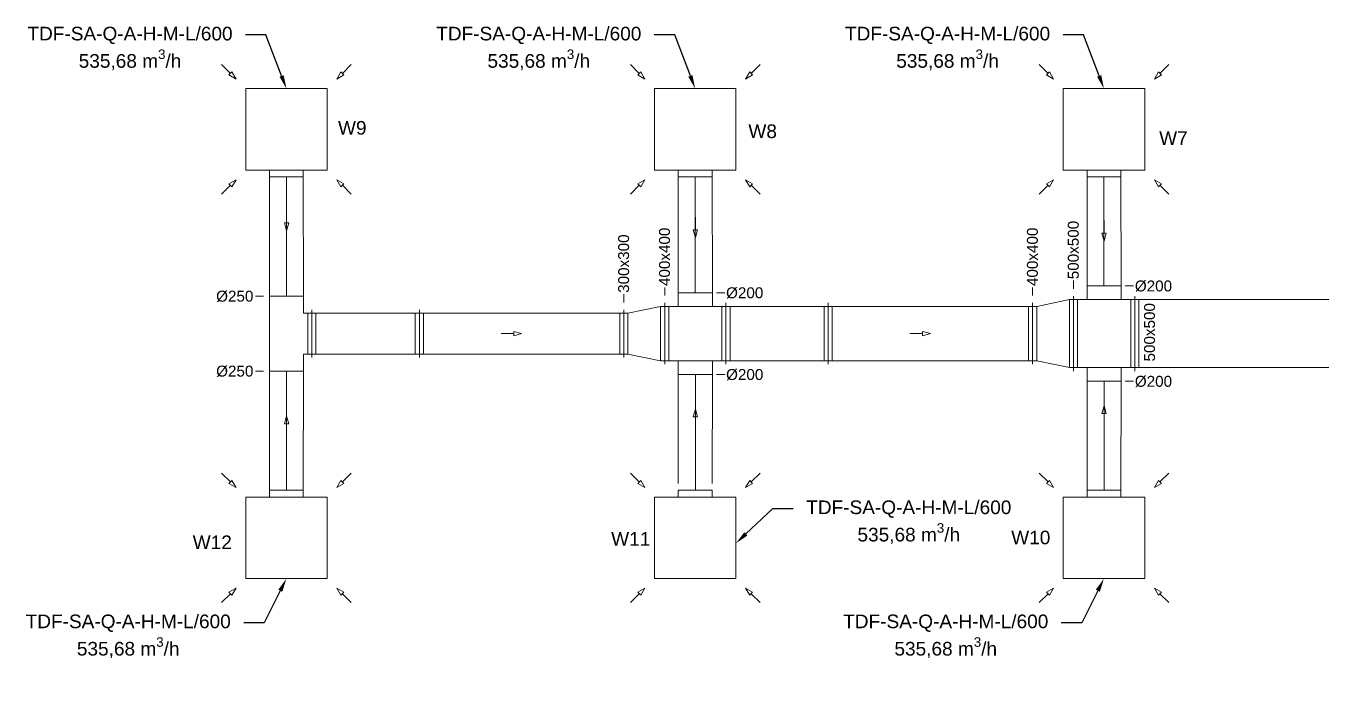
# Model space of a CAD drawing. Header units: millimetres. Extents: x 59762 to 60194, y -87842 to -87548.
# Drawn here: x 59943.16 to 59952.72, y -87738.57 to -87733.79 of the extents above; entities that cross this region are included whole.
import ezdxf
from ezdxf import colors
from ezdxf.entities.mleader import LeaderData, LeaderLine
from ezdxf.math import Vec2, Vec3

# ---------------------------------------------------------------- set-up
doc = ezdxf.new("R2010")
doc.units = ezdxf.units.MM
doc.linetypes.add('JIS_02_1.2', pattern=[2.5, 1.25, -1.25])
doc.linetypes.add('KRESKAKROPKA', pattern=[25.4, 12.7, -6.35, 0, -6.35])
for name, color, linetype, lineweight in [('kanały', 7, 'Continuous', 20), ('nawi. strzałki', 150, 'Continuous', 20), ('wymiary', 7, 'Continuous', 13), ('wyw opis', 30, 'Continuous', 20)]:
    doc.layers.add(name, color=color, linetype=linetype, lineweight=lineweight)
doc.layers.add('osie', color=7, linetype='JIS_02_1.2', lineweight=5, transparency=0.7)
doc.styles.add('styl1', font='arial.ttf', dxfattribs={"height": 0.08})
doc.linetypes.add('ZYGZAK', pattern='A,0.00254,-5.08,[131,ltypeshp.shx,S=5.08,R=0,X=-5.08,Y=0],-10.16,[131,ltypeshp.shx,S=5.08,R=180,X=5.08,Y=0],-5.08', length=20.32254)

msp = doc.modelspace()

# ---------------------------------------------------------------- linework, layer by layer
at = {"layer": 'kanały'}
for p, q in [((59945.368847, -87734.244567), (59944.770847, -87734.244567)), ((59944.770847, -87734.244567), (59944.770847, -87734.842567)), ((59945.368847, -87734.842567), (59945.368847, -87734.244567)), ((59948.368847, -87734.244567), (59947.770847, -87734.244567)), ((59947.770847, -87734.244567), (59947.770847, -87734.842567)), ((59948.368847, -87734.842567), (59948.368847, -87734.244567)), ((59951.368847, -87734.244567), (59950.770847, -87734.244567)), ((59950.770847, -87734.244567), (59950.770847, -87734.842567)), ((59951.368847, -87734.842567), (59951.368847, -87734.244567)), ((59944.770847, -87734.842567), (59945.368847, -87734.842567)), ((59944.945847, -87734.892567), (59944.945847, -87734.842567)), ((59945.193847, -87734.892567), (59945.193847, -87734.842567)), ((59947.770847, -87734.842567), (59948.368847, -87734.842567)), ((59947.945847, -87734.892567), (59947.945847, -87734.842567)), ((59948.193847, -87734.892567), (59948.193847, -87734.842567)), ((59950.770847, -87734.842567), (59951.368847, -87734.842567)), ((59950.945847, -87734.892567), (59950.945847, -87734.842567)), ((59951.193847, -87734.892567), (59951.193847, -87734.842567)), ((59945.193847, -87734.892567), (59944.945847, -87734.892567)), ((59948.193847, -87734.892567), (59947.945847, -87734.892567)), ((59951.193847, -87734.892567), (59950.945847, -87734.892567)), ((59944.945847, -87735.767567), (59944.945847, -87736.317567)), ((59945.195847, -87735.767567), (59944.945847, -87735.767567)), ((59945.195847, -87735.767567), (59945.195847, -87735.892567)), ((59945.255847, -87735.892567), (59945.195847, -87735.892567)), ((59945.255847, -87736.192567), (59945.195847, -87736.192567)), ((59945.195847, -87736.192567), (59945.195847, -87736.317567)), ((59945.195847, -87736.317567), (59944.945847, -87736.317567)), ((59944.770847, -87737.840567), (59944.770847, -87737.242567)), ((59944.770847, -87737.242567), (59945.368847, -87737.242567)), ((59945.193847, -87737.192567), (59944.945847, -87737.192567)), ((59944.945847, -87737.192567), (59944.945847, -87737.242567)), ((59945.193847, -87737.192567), (59945.193847, -87737.242567)), ((59945.368847, -87737.242567), (59945.368847, -87737.840567)), ((59947.770847, -87737.840567), (59947.770847, -87737.242567)), ((59947.770847, -87737.242567), (59948.368847, -87737.242567)), ((59948.193847, -87737.192567), (59947.945847, -87737.192567)), ((59947.945847, -87737.192567), (59947.945847, -87737.242567)), ((59948.193847, -87737.192567), (59948.193847, -87737.242567)), ((59948.368847, -87737.242567), (59948.368847, -87737.840567)), ((59950.770847, -87737.840567), (59950.770847, -87737.242567)), ((59950.770847, -87737.242567), (59951.368847, -87737.242567)), ((59951.193847, -87737.192567), (59950.945847, -87737.192567)), ((59950.945847, -87737.192567), (59950.945847, -87737.242567)), ((59951.193847, -87737.192567), (59951.193847, -87737.242567)), ((59951.368847, -87737.242567), (59951.368847, -87737.840567)), ((59945.368847, -87737.840567), (59944.770847, -87737.840567)), ((59948.368847, -87737.840567), (59947.770847, -87737.840567)), ((59951.368847, -87737.840567), (59950.770847, -87737.840567))]:
    msp.add_line(p, q, dxfattribs=at)
at = {"layer": 'kanały', "linetype": 'ZYGZAK', "ltscale": 0.1}
for p, q in [((59944.945847, -87735.767567), (59944.945847, -87734.892567)), ((59945.195847, -87735.767567), (59945.193847, -87734.892567)), ((59947.945847, -87735.742567), (59947.945847, -87734.892567)), ((59948.195847, -87735.742567), (59948.193847, -87734.892567)), ((59950.945847, -87735.692567), (59950.945847, -87734.892567)), ((59951.195847, -87735.692567), (59951.193847, -87734.892567)), ((59944.945847, -87737.192567), (59944.945847, -87736.317567)), ((59945.193847, -87737.192567), (59945.195847, -87736.317567)), ((59947.945847, -87737.142567), (59947.945847, -87736.342567)), ((59948.193847, -87737.142567), (59948.195847, -87736.342567)), ((59950.945847, -87737.192567), (59950.945847, -87736.392567)), ((59951.193847, -87737.192567), (59951.195847, -87736.392567))]:
    msp.add_line(p, q, dxfattribs=at)
at = {"layer": 'kanały', "ltscale": 20}
for p, q in [((59951.195847, -87735.692567), (59950.945847, -87735.692567)), ((59950.945847, -87735.692567), (59950.945847, -87735.792567)), ((59951.195847, -87735.692567), (59951.195847, -87735.792567)), ((59947.845847, -87735.842567), (59947.845847, -87735.817567)), ((59947.845847, -87735.817567), (59947.845847, -87735.842567)), ((59948.195847, -87735.742567), (59947.945847, -87735.742567)), ((59947.945847, -87735.742567), (59947.945847, -87735.842567)), ((59948.195847, -87735.742567), (59948.195847, -87735.842567)), ((59948.295847, -87735.842567), (59948.295847, -87735.817567)), ((59948.295847, -87735.842567), (59948.295847, -87735.817567)), ((59949.045847, -87735.842567), (59949.045847, -87735.817567)), ((59949.045847, -87735.842567), (59949.045847, -87735.817567)), ((59950.545847, -87735.817567), (59950.545847, -87735.842567)), ((59950.545847, -87735.842567), (59950.545847, -87735.817567)), ((59950.815847, -87735.792567), (59950.575847, -87735.842567)), ((59950.815847, -87736.292567), (59950.815847, -87735.792567)), ((59950.815847, -87735.792567), (59950.845847, -87735.792567)), ((59950.845847, -87735.792567), (59950.845847, -87735.767567)), ((59950.845847, -87735.767567), (59950.845847, -87735.792567)), ((59950.845847, -87735.792567), (59950.845847, -87736.292567)), ((59951.295847, -87735.792567), (59950.845847, -87735.792567)), ((59950.845847, -87736.292567), (59950.845847, -87735.792567)), ((59950.875847, -87735.792567), (59950.875847, -87736.292567)), ((59951.265847, -87735.792567), (59951.265847, -87736.292567)), ((59951.295847, -87735.792567), (59951.295847, -87735.767567)), ((59951.295847, -87735.792567), (59951.295847, -87735.767567)), ((59951.295847, -87735.792567), (59951.295847, -87736.292567)), ((59952.720847, -87735.792567), (59951.295847, -87735.792567)), ((59951.295847, -87735.792567), (59951.295847, -87736.292567)), ((59951.325847, -87735.792567), (59951.325847, -87736.292567)), ((59945.225847, -87735.892567), (59945.225847, -87736.192567)), ((59945.255847, -87735.892567), (59945.255847, -87735.867567)), ((59945.255847, -87735.892567), (59945.255847, -87735.867567)), ((59946.045847, -87735.892567), (59945.255847, -87735.892567)), ((59945.255847, -87735.892567), (59945.255847, -87736.192567)), ((59945.255847, -87735.892567), (59945.255847, -87736.192567)), ((59945.285847, -87735.892567), (59945.285847, -87736.192567)), ((59946.015847, -87735.892567), (59946.015847, -87736.192567)), ((59946.045847, -87735.892567), (59946.045847, -87735.867567)), ((59946.045847, -87735.892567), (59946.045847, -87735.867567)), ((59947.545847, -87735.892567), (59946.045847, -87735.892567)), ((59946.045847, -87735.892567), (59946.045847, -87736.192567)), ((59946.045847, -87735.892567), (59946.045847, -87736.192567)), ((59946.075847, -87735.892567), (59946.075847, -87736.192567)), ((59947.515847, -87735.892567), (59947.515847, -87736.192567)), ((59947.545847, -87735.867567), (59947.545847, -87735.892567)), ((59947.545847, -87735.892567), (59947.545847, -87735.867567)), ((59947.545847, -87736.192567), (59947.545847, -87735.892567)), ((59947.575847, -87735.892567), (59947.545847, -87735.892567)), ((59947.545847, -87735.892567), (59947.545847, -87736.192567)), ((59947.815847, -87735.842567), (59947.575847, -87735.892567)), ((59947.575847, -87736.192567), (59947.575847, -87735.892567)), ((59947.815847, -87736.242567), (59947.815847, -87735.842567)), ((59947.815847, -87735.842567), (59947.845847, -87735.842567)), ((59947.845847, -87735.842567), (59947.845847, -87736.242567)), ((59948.295847, -87735.842567), (59947.845847, -87735.842567)), ((59947.845847, -87736.242567), (59947.845847, -87735.842567)), ((59947.875847, -87735.842567), (59947.875847, -87736.242567)), ((59948.265847, -87735.842567), (59948.265847, -87736.242567)), ((59948.295847, -87735.842567), (59948.295847, -87736.242567)), ((59949.045847, -87735.842567), (59948.295847, -87735.842567)), ((59948.295847, -87735.842567), (59948.295847, -87736.242567)), ((59948.325847, -87735.842567), (59948.325847, -87736.242567)), ((59949.015847, -87735.842567), (59949.015847, -87736.242567)), ((59950.545847, -87735.842567), (59949.045847, -87735.842567)), ((59949.045847, -87735.842567), (59949.045847, -87736.242567)), ((59949.045847, -87735.842567), (59949.045847, -87736.242567)), ((59949.075847, -87735.842567), (59949.075847, -87736.242567)), ((59950.515847, -87735.842567), (59950.515847, -87736.242567)), ((59950.545847, -87736.242567), (59950.545847, -87735.842567)), ((59950.575847, -87735.842567), (59950.545847, -87735.842567)), ((59950.545847, -87735.842567), (59950.545847, -87736.242567)), ((59950.575847, -87736.242567), (59950.575847, -87735.842567)), ((59946.045847, -87736.192567), (59945.255847, -87736.192567)), ((59945.255847, -87736.217567), (59945.255847, -87736.192567)), ((59945.255847, -87736.217567), (59945.255847, -87736.192567)), ((59947.545847, -87736.192567), (59946.045847, -87736.192567)), ((59946.045847, -87736.217567), (59946.045847, -87736.192567)), ((59946.045847, -87736.217567), (59946.045847, -87736.192567)), ((59947.545847, -87736.192567), (59947.545847, -87736.217567)), ((59947.575847, -87736.192567), (59947.545847, -87736.192567)), ((59947.545847, -87736.217567), (59947.545847, -87736.192567)), ((59947.815847, -87736.242567), (59947.575847, -87736.192567)), ((59947.815847, -87736.242567), (59947.845847, -87736.242567)), ((59947.845847, -87736.267567), (59947.845847, -87736.242567)), ((59948.295847, -87736.242567), (59947.845847, -87736.242567)), ((59947.845847, -87736.242567), (59947.845847, -87736.267567)), ((59947.945847, -87736.342567), (59947.945847, -87736.242567)), ((59948.195847, -87736.342567), (59948.195847, -87736.242567)), ((59948.295847, -87736.267567), (59948.295847, -87736.242567)), ((59949.045847, -87736.242567), (59948.295847, -87736.242567)), ((59948.295847, -87736.267567), (59948.295847, -87736.242567)), ((59950.545847, -87736.242567), (59949.045847, -87736.242567)), ((59949.045847, -87736.267567), (59949.045847, -87736.242567)), ((59949.045847, -87736.267567), (59949.045847, -87736.242567)), ((59950.545847, -87736.242567), (59950.545847, -87736.267567)), ((59950.575847, -87736.242567), (59950.545847, -87736.242567)), ((59950.545847, -87736.267567), (59950.545847, -87736.242567)), ((59950.815847, -87736.292567), (59950.575847, -87736.242567)), ((59950.815847, -87736.292567), (59950.845847, -87736.292567)), ((59950.845847, -87736.317567), (59950.845847, -87736.292567)), ((59951.295847, -87736.292567), (59950.845847, -87736.292567)), ((59950.845847, -87736.292567), (59950.845847, -87736.317567)), ((59950.945847, -87736.392567), (59950.945847, -87736.292567)), ((59951.195847, -87736.392567), (59951.195847, -87736.292567)), ((59951.295847, -87736.317567), (59951.295847, -87736.292567)), ((59952.720847, -87736.292567), (59951.295847, -87736.292567)), ((59951.295847, -87736.317567), (59951.295847, -87736.292567)), ((59948.195847, -87736.342567), (59947.945847, -87736.342567)), ((59951.195847, -87736.392567), (59950.945847, -87736.392567))]:
    msp.add_line(p, q, dxfattribs=at)
at = {"layer": 'nawi. strzałki', "color": 7, "ltscale": 20}
for p, q in [((59944.59407, -87734.06779), (59944.659156, -87734.132876)), ((59945.545624, -87734.06779), (59945.480539, -87734.132876)), ((59947.59407, -87734.06779), (59947.659156, -87734.132876)), ((59948.545624, -87734.06779), (59948.480539, -87734.132876)), ((59950.59407, -87734.06779), (59950.659156, -87734.132876)), ((59951.545624, -87734.06779), (59951.480539, -87734.132876)), ((59944.648175, -87734.143856), (59944.670136, -87734.121895)), ((59944.700136, -87734.173856), (59944.648175, -87734.143856)), ((59944.700136, -87734.173856), (59944.670136, -87734.121895)), ((59945.439558, -87734.173856), (59945.469558, -87734.121895)), ((59945.439558, -87734.173856), (59945.491519, -87734.143856)), ((59945.469558, -87734.121895), (59945.491519, -87734.143856)), ((59947.648175, -87734.143856), (59947.670136, -87734.121895)), ((59947.700136, -87734.173856), (59947.648175, -87734.143856)), ((59947.700136, -87734.173856), (59947.670136, -87734.121895)), ((59948.439558, -87734.173856), (59948.469558, -87734.121895)), ((59948.439558, -87734.173856), (59948.491519, -87734.143856)), ((59948.469558, -87734.121895), (59948.491519, -87734.143856)), ((59950.648175, -87734.143856), (59950.670136, -87734.121895)), ((59950.700136, -87734.173856), (59950.648175, -87734.143856)), ((59950.700136, -87734.173856), (59950.670136, -87734.121895)), ((59951.439558, -87734.173856), (59951.469558, -87734.121895)), ((59951.439558, -87734.173856), (59951.491519, -87734.143856)), ((59951.469558, -87734.121895), (59951.491519, -87734.143856)), ((59944.59407, -87735.019344), (59944.659156, -87734.954258)), ((59944.700136, -87734.913278), (59944.648175, -87734.943278)), ((59944.670136, -87734.965239), (59944.648175, -87734.943278)), ((59944.700136, -87734.913278), (59944.670136, -87734.965239)), ((59945.439558, -87734.913278), (59945.469558, -87734.965239)), ((59945.439558, -87734.913278), (59945.491519, -87734.943278)), ((59945.491519, -87734.943278), (59945.469558, -87734.965239)), ((59945.545624, -87735.019344), (59945.480539, -87734.954258)), ((59947.59407, -87735.019344), (59947.659156, -87734.954258)), ((59947.700136, -87734.913278), (59947.648175, -87734.943278)), ((59947.670136, -87734.965239), (59947.648175, -87734.943278)), ((59947.700136, -87734.913278), (59947.670136, -87734.965239)), ((59948.439558, -87734.913278), (59948.469558, -87734.965239)), ((59948.439558, -87734.913278), (59948.491519, -87734.943278)), ((59948.491519, -87734.943278), (59948.469558, -87734.965239)), ((59948.545624, -87735.019344), (59948.480539, -87734.954258)), ((59950.59407, -87735.019344), (59950.659156, -87734.954258)), ((59950.700136, -87734.913278), (59950.648175, -87734.943278)), ((59950.670136, -87734.965239), (59950.648175, -87734.943278)), ((59950.700136, -87734.913278), (59950.670136, -87734.965239)), ((59951.439558, -87734.913278), (59951.469558, -87734.965239)), ((59951.439558, -87734.913278), (59951.491519, -87734.943278)), ((59951.491519, -87734.943278), (59951.469558, -87734.965239)), ((59951.545624, -87735.019344), (59951.480539, -87734.954258)), ((59945.070847, -87735.13839), (59945.070847, -87735.230435)), ((59945.070847, -87735.28839), (59945.055318, -87735.230435)), ((59945.086376, -87735.230435), (59945.055318, -87735.230435)), ((59945.070847, -87735.28839), (59945.086376, -87735.230435)), ((59948.070847, -87735.18839), (59948.070847, -87735.280435)), ((59951.070847, -87735.21339), (59951.070847, -87735.305435)), ((59948.070847, -87735.33839), (59948.055318, -87735.280435)), ((59948.086376, -87735.280435), (59948.055318, -87735.280435)), ((59948.070847, -87735.33839), (59948.086376, -87735.280435)), ((59951.070847, -87735.36339), (59951.055318, -87735.305435)), ((59951.086376, -87735.305435), (59951.055318, -87735.305435)), ((59951.070847, -87735.36339), (59951.086376, -87735.305435)), ((59946.645847, -87736.042567), (59946.737892, -87736.042567)), ((59946.795847, -87736.042567), (59946.737892, -87736.027038)), ((59946.737892, -87736.027038), (59946.737892, -87736.058096)), ((59946.795847, -87736.042567), (59946.737892, -87736.058096)), ((59949.645847, -87736.042567), (59949.737892, -87736.042567)), ((59949.795847, -87736.042567), (59949.737892, -87736.027038)), ((59949.737892, -87736.027038), (59949.737892, -87736.058096)), ((59949.795847, -87736.042567), (59949.737892, -87736.058096)), ((59951.070847, -87736.571744), (59951.055318, -87736.629699)), ((59951.070847, -87736.571744), (59951.086376, -87736.629699)), ((59945.070847, -87736.646744), (59945.055318, -87736.704699)), ((59945.070847, -87736.646744), (59945.086376, -87736.704699)), ((59948.070847, -87736.596744), (59948.055318, -87736.654699)), ((59948.086376, -87736.654699), (59948.055318, -87736.654699)), ((59948.070847, -87736.596744), (59948.086376, -87736.654699)), ((59948.070847, -87736.746744), (59948.070847, -87736.654699)), ((59951.086376, -87736.629699), (59951.055318, -87736.629699)), ((59951.070847, -87736.721744), (59951.070847, -87736.629699)), ((59945.086376, -87736.704699), (59945.055318, -87736.704699)), ((59945.070847, -87736.796744), (59945.070847, -87736.704699)), ((59944.59407, -87737.06579), (59944.659156, -87737.130876)), ((59945.545624, -87737.06579), (59945.480539, -87737.130876)), ((59947.59407, -87737.06579), (59947.659156, -87737.130876)), ((59948.545624, -87737.06579), (59948.480539, -87737.130876)), ((59950.59407, -87737.06579), (59950.659156, -87737.130876)), ((59951.545624, -87737.06579), (59951.480539, -87737.130876)), ((59944.670136, -87737.119895), (59944.648175, -87737.141856)), ((59944.700136, -87737.171856), (59944.648175, -87737.141856)), ((59944.700136, -87737.171856), (59944.670136, -87737.119895)), ((59945.439558, -87737.171856), (59945.469558, -87737.119895)), ((59945.439558, -87737.171856), (59945.491519, -87737.141856)), ((59945.491519, -87737.141856), (59945.469558, -87737.119895)), ((59947.670136, -87737.119895), (59947.648175, -87737.141856)), ((59947.700136, -87737.171856), (59947.648175, -87737.141856)), ((59947.700136, -87737.171856), (59947.670136, -87737.119895)), ((59948.439558, -87737.171856), (59948.469558, -87737.119895)), ((59948.439558, -87737.171856), (59948.491519, -87737.141856)), ((59948.491519, -87737.141856), (59948.469558, -87737.119895)), ((59950.670136, -87737.119895), (59950.648175, -87737.141856)), ((59950.700136, -87737.171856), (59950.648175, -87737.141856)), ((59950.700136, -87737.171856), (59950.670136, -87737.119895)), ((59951.439558, -87737.171856), (59951.469558, -87737.119895)), ((59951.439558, -87737.171856), (59951.491519, -87737.141856)), ((59951.491519, -87737.141856), (59951.469558, -87737.119895)), ((59944.700136, -87737.911278), (59944.648175, -87737.941278)), ((59944.700136, -87737.911278), (59944.670136, -87737.963239)), ((59945.439558, -87737.911278), (59945.491519, -87737.941278)), ((59945.439558, -87737.911278), (59945.469558, -87737.963239)), ((59947.700136, -87737.911278), (59947.648175, -87737.941278)), ((59947.700136, -87737.911278), (59947.670136, -87737.963239)), ((59948.439558, -87737.911278), (59948.491519, -87737.941278)), ((59948.439558, -87737.911278), (59948.469558, -87737.963239)), ((59950.700136, -87737.911278), (59950.648175, -87737.941278)), ((59950.700136, -87737.911278), (59950.670136, -87737.963239)), ((59951.439558, -87737.911278), (59951.491519, -87737.941278)), ((59951.439558, -87737.911278), (59951.469558, -87737.963239)), ((59944.59407, -87738.017344), (59944.659156, -87737.952258)), ((59944.648175, -87737.941278), (59944.670136, -87737.963239)), ((59945.469558, -87737.963239), (59945.491519, -87737.941278)), ((59945.545624, -87738.017344), (59945.480539, -87737.952258)), ((59947.59407, -87738.017344), (59947.659156, -87737.952258)), ((59947.648175, -87737.941278), (59947.670136, -87737.963239)), ((59948.469558, -87737.963239), (59948.491519, -87737.941278)), ((59948.545624, -87738.017344), (59948.480539, -87737.952258)), ((59950.59407, -87738.017344), (59950.659156, -87737.952258)), ((59950.648175, -87737.941278), (59950.670136, -87737.963239)), ((59951.469558, -87737.963239), (59951.491519, -87737.941278)), ((59951.545624, -87738.017344), (59951.480539, -87737.952258))]:
    msp.add_line(p, q, dxfattribs=at)
at = {"layer": 'osie', "color": 7, "linetype": 'KRESKAKROPKA', "ltscale": 0.1}
for p, q in [((59945.069847, -87735.767567), (59945.069847, -87734.892567)), ((59948.069847, -87735.742567), (59948.069847, -87734.892567)), ((59951.069847, -87735.692567), (59951.069847, -87734.892567)), ((59945.069847, -87737.192567), (59945.069847, -87736.317567)), ((59948.070847, -87737.192567), (59948.070847, -87736.342567)), ((59951.070847, -87737.192567), (59951.070847, -87736.392567))]:
    msp.add_line(p, q, dxfattribs=at)
at = {"layer": 'wymiary', "color": 7}
for p, q in [((59947.845847, -87735.703339), (59947.845847, -87735.763695)), ((59950.545847, -87735.703339), (59950.545847, -87735.763695)), ((59950.845847, -87735.653339), (59950.845847, -87735.713695)), ((59951.286558, -87735.692567), (59951.226203, -87735.692567)), ((59944.902038, -87735.767567), (59944.841683, -87735.767567)), ((59947.545847, -87735.753339), (59947.545847, -87735.813695)), ((59948.286558, -87735.742567), (59948.226203, -87735.742567)), ((59944.902038, -87736.317567), (59944.841683, -87736.317567)), ((59948.286558, -87736.342567), (59948.226203, -87736.342567)), ((59951.286558, -87736.392567), (59951.226203, -87736.392567))]:
    msp.add_line(p, q, dxfattribs=at)

# ---------------------------------------------------------------- texts
at = {"layer": 'wymiary', "color": 7, "ltscale": 20, "char_height": 0.08, "attachment_point": 7, "rotation": 90, "style": 'styl1'}
for s, insert in [('500x500', (59950.88556, -87735.643514)), ('300x300', (59947.58556, -87735.743514)), ('400x400', (59947.88556, -87735.693514)), ('400x400', (59950.58556, -87735.693514))]:
    msp.add_mtext_dynamic_manual_height_columns(s, width=0.44264358, gutter_width=1, heights=[0], dxfattribs=dict(at, insert=insert))
at = {"layer": 'wymiary', "color": 7, "ltscale": 20, "char_height": 0.08, "attachment_point": 1, "style": 'styl1'}
for s, insert in [('%%C250', (59944.554049, -87735.727854)), ('%%C200', (59948.296384, -87735.702854)), ('%%C200', (59951.296384, -87735.652854)), ('%%C250', (59944.554049, -87736.277854)), ('%%C200', (59948.296384, -87736.302854)), ('%%C200', (59951.296384, -87736.352854))]:
    msp.add_mtext_dynamic_manual_height_columns(s, width=0.44264358, gutter_width=1, heights=[0], dxfattribs=dict(at, insert=insert))
at = {"layer": 'wymiary', "ltscale": 20, "insert": (59951.363949, -87736.247342), "char_height": 0.08, "attachment_point": 1, "rotation": 90, "style": 'styl1'}
msp.add_mtext_dynamic_manual_height_columns('500x500', width=0.44264358, gutter_width=1, heights=[0], dxfattribs=at)
at = {"layer": 'wyw opis', "color": 7, "ltscale": 20, "char_height": 0.1, "attachment_point": 1, "style": 'styl1'}
for s, insert in [('W9', (59945.448406, -87734.482188)), ('W8', (59948.460139, -87734.507188)), ('W7', (59951.47504, -87734.557188)), ('W12', (59944.382189, -87737.524481)), ('W11', (59947.453099, -87737.499481)), ('W10', (59950.389083, -87737.489169))]:
    msp.add_mtext_dynamic_manual_height_columns(s, width=0.2, gutter_width=1, heights=[0], dxfattribs=dict(at, insert=insert))

# ---------------------------------------------------------------- leaders
at = {"layer": 'wyw opis', "color": 7, "ltscale": 20}
ml = msp.add_multileader_mtext('Standard', dxfattribs=at)
ml.set_content('\\A1;TDF-SA-Q-A-H-M-L/600\\P535,68 m{\\H0.7x;\\S3^ ;}/h', color=7, style='styl1')
ml.set_leader_properties()
ml.build(insert=Vec2(0, 0))
ml.multileader.update_dxf_attribs({"dogleg_length": 0.3, "arrow_head_size": 0.1})
ctx = ml.context
ctx.base_point, ctx.char_height, ctx.arrow_head_size, ctx.landing_gap_size, ctx.plane_origin = Vec3(59943.074076, -87733.850451), 0.1, 0.1, 0.1, Vec3(59944.820847, -87734.493567)
ctx.text_align_type = 1
notes = []
notes.append((ctx, [(0, (1, 1, 0), (59944.919847, -87733.850451), (-1, 0), 0.15, [(0, [(59945.069847, -87734.244567)], 0, [])])]))
ctx.mtext.insert, ctx.mtext.alignment, ctx.mtext.flow_direction = Vec3(59943.921962, -87733.79056), 2, 5
ml = msp.add_multileader_mtext('Standard', dxfattribs=at)
ml.set_content('\\A1;TDF-SA-Q-A-H-M-L/600\\P535,68 m{\\H0.7x;\\S3^ ;}/h', color=7, style='styl1')
ml.set_leader_properties()
ml.build(insert=Vec2(0, 0))
ml.multileader.update_dxf_attribs({"dogleg_length": 0.3, "arrow_head_size": 0.1})
ctx = ml.context
ctx.base_point, ctx.char_height, ctx.arrow_head_size, ctx.landing_gap_size, ctx.plane_origin = Vec3(59946.074076, -87733.850451), 0.1, 0.1, 0.1, Vec3(59947.820847, -87734.493567)
ctx.text_align_type = 1
notes.append((ctx, [(0, (1, 1, 0), (59947.919847, -87733.850451), (-1, 0), 0.15, [(0, [(59948.069847, -87734.244567)], 0, [])])]))
ctx.mtext.insert, ctx.mtext.alignment, ctx.mtext.flow_direction = Vec3(59946.921962, -87733.79056), 2, 5
ml = msp.add_multileader_mtext('Standard', dxfattribs=at)
ml.set_content('\\A1;TDF-SA-Q-A-H-M-L/600\\P535,68 m{\\H0.7x;\\S3^ ;}/h', color=7, style='styl1')
ml.set_leader_properties()
ml.build(insert=Vec2(0, 0))
ml.multileader.update_dxf_attribs({"dogleg_length": 0.3, "arrow_head_size": 0.1})
ctx = ml.context
ctx.base_point, ctx.char_height, ctx.arrow_head_size, ctx.landing_gap_size, ctx.plane_origin = Vec3(59949.074076, -87733.850451), 0.1, 0.1, 0.1, Vec3(59950.820847, -87734.493567)
ctx.text_align_type = 1
notes.append((ctx, [(0, (1, 1, 0), (59950.919847, -87733.850451), (-1, 0), 0.15, [(0, [(59951.069847, -87734.244567)], 0, [])])]))
ctx.mtext.insert, ctx.mtext.alignment, ctx.mtext.flow_direction = Vec3(59949.921962, -87733.79056), 2, 5
ml = msp.add_multileader_mtext('Standard', dxfattribs=at)
ml.set_content('\\A1;TDF-SA-Q-A-H-M-L/600\\P535,68 m{\\H0.7x;\\S3^ ;}/h', color=7, style='styl1')
ml.set_leader_properties()
ml.build(insert=Vec2(0, 0))
ml.multileader.update_dxf_attribs({"dogleg_length": 0.3, "arrow_head_size": 0.1})
ctx = ml.context
ctx.base_point, ctx.char_height, ctx.arrow_head_size, ctx.landing_gap_size, ctx.plane_origin = Vec3(59948.789445, -87737.327402), 0.1, 0.1, 0.1, Vec3(59947.839994, -87738.08699)
ctx.text_align_type = 1
notes.append((ctx, [(1, (1, 1, 0), (59948.639445, -87737.327402), (1, 0), 0.15, [(0, [(59948.368847, -87737.581303)], 0, [])])]))
ctx.mtext.insert, ctx.mtext.alignment, ctx.mtext.flow_direction = Vec3(59949.63733, -87737.267511), 2, 5
ml = msp.add_multileader_mtext('Standard', dxfattribs=at)
ml.set_content('\\A1;TDF-SA-Q-A-H-M-L/600\\P535,68 m{\\H0.7x;\\S3^ ;}/h', color=7, style='styl1')
ml.set_leader_properties()
ml.build(insert=Vec2(0, 0))
ml.multileader.update_dxf_attribs({"dogleg_length": 0.3, "arrow_head_size": 0.1})
ctx = ml.context
ctx.base_point, ctx.char_height, ctx.arrow_head_size, ctx.landing_gap_size, ctx.plane_origin = Vec3(59943.060734, -87738.164678), 0.1, 0.1, 0.1, Vec3(59944.839994, -87738.08699)
ctx.text_align_type = 1
notes.append((ctx, [(0, (1, 1, 0), (59944.906505, -87738.164678), (-1, 0), 0.15, [(0, [(59945.069847, -87737.840567)], 0, [])])]))
ctx.mtext.insert, ctx.mtext.alignment, ctx.mtext.flow_direction = Vec3(59943.908619, -87738.104787), 2, 5
ml = msp.add_multileader_mtext('Standard', dxfattribs=at)
ml.set_content('\\A1;TDF-SA-Q-A-H-M-L/600\\P535,68 m{\\H0.7x;\\S3^ ;}/h', color=7, style='styl1')
ml.set_leader_properties()
ml.build(insert=Vec2(0, 0))
ml.multileader.update_dxf_attribs({"dogleg_length": 0.3, "arrow_head_size": 0.1})
ctx = ml.context
ctx.base_point, ctx.char_height, ctx.arrow_head_size, ctx.landing_gap_size, ctx.plane_origin = Vec3(59949.060734, -87738.164678), 0.1, 0.1, 0.1, Vec3(59950.839994, -87738.08699)
ctx.text_align_type = 1
notes.append((ctx, [(0, (1, 1, 0), (59950.906505, -87738.164678), (-1, 0), 0.15, [(0, [(59951.069847, -87737.840567)], 0, [])])]))
ctx.mtext.insert, ctx.mtext.alignment, ctx.mtext.flow_direction = Vec3(59949.908619, -87738.104787), 2, 5
for ctx, leaders in notes:
    for number, flags, end, landing, length, lines in leaders:
        leader = LeaderData()
        leader.index, (leader.has_last_leader_line, leader.has_dogleg_vector, leader.attachment_direction) = number, flags
        leader.last_leader_point, leader.dogleg_vector, leader.dogleg_length = Vec3(end), Vec3(landing), length
        for number, points, colour, breaks in lines:
            line = LeaderLine()
            line.index, line.vertices, line.color, line.breaks = number, Vec3.list(points), colors.encode_raw_color(colour), breaks
            leader.lines.append(line)
        ctx.leaders.append(leader)

doc.saveas('drawing.dxf')
